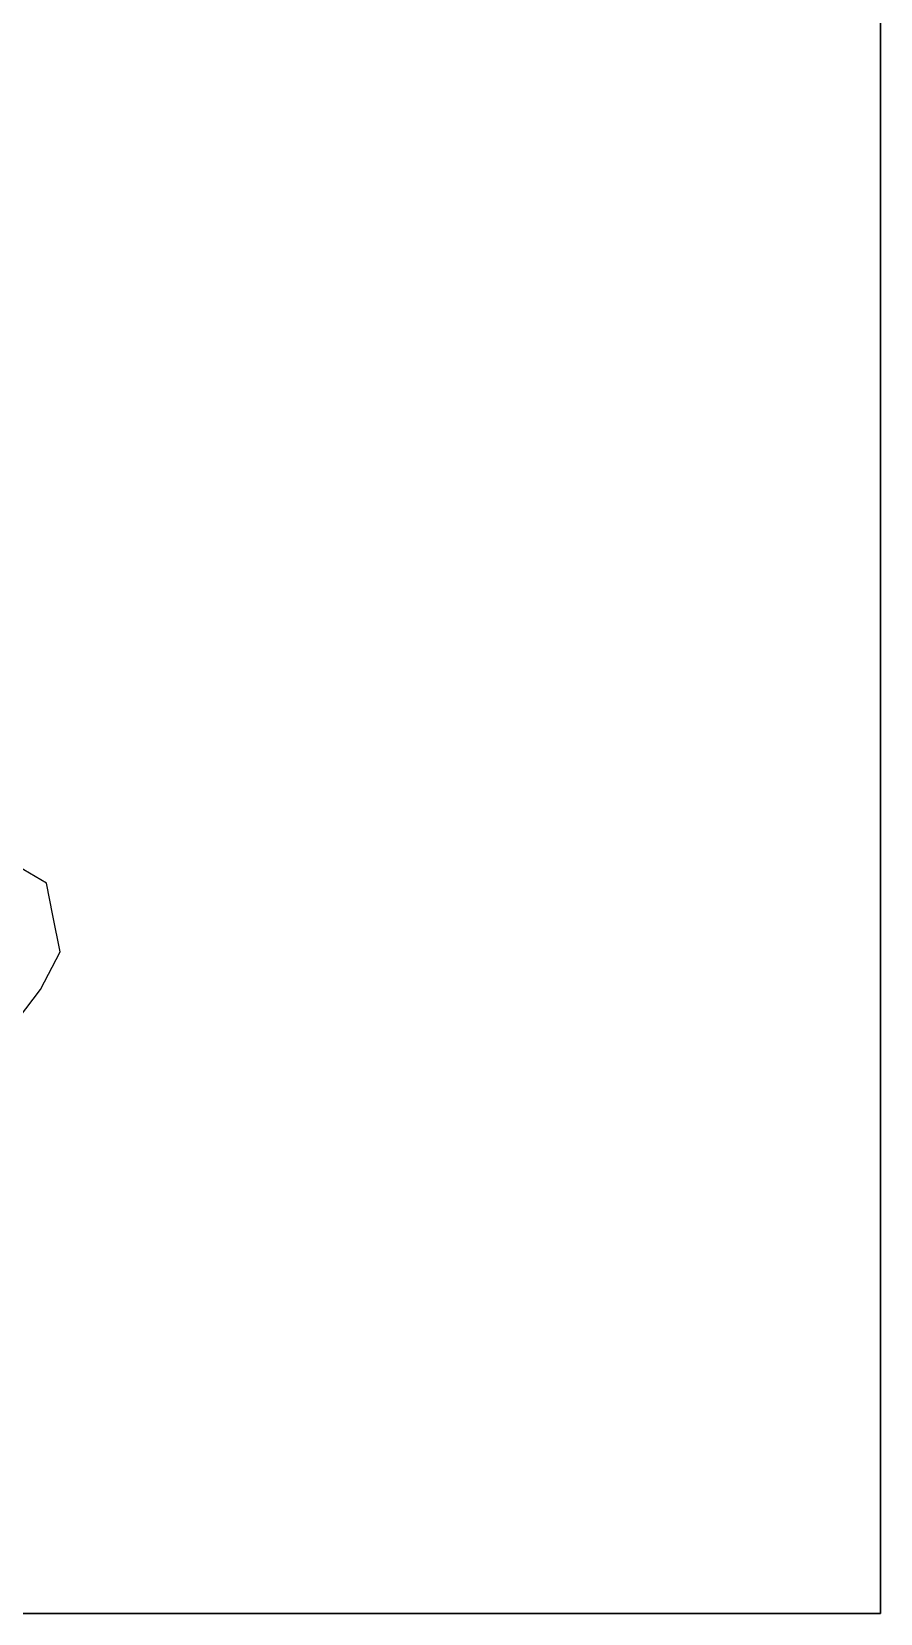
# Model space of a CAD drawing. Header units: millimetres. Extents: x -155 to 94595, y -3153 to 63413.
# Drawn here: x 93296 to 93595, y 41052 to 41608 of the extents above; entities that cross this region are included whole.
import ezdxf

# ---------------------------------------------------------------- set-up
doc = ezdxf.new("R2010")
doc.units = ezdxf.units.MM
doc.layers.add('int', color=185, linetype='Continuous')

msp = doc.modelspace()

# ---------------------------------------------------------------- linework, layer by layer
at = {"layer": 'int'}
for p, q in [((93594.86, 41051.989), (93594.86, 42521.989)), ((93594.86, 42521.989), (93594.86, 41051.989)), ((93301.586, 41308.927), (93289.675, 41315.911)), ((93303.883, 41297.442), (93301.586, 41308.927)), ((93306.435, 41284.679), (93303.883, 41297.442)), ((93299.51, 41271.485), (93306.435, 41284.679)), ((93291.807, 41261.214), (93299.51, 41271.485)), ((92274.86, 41051.989), (93594.86, 41051.989)), ((93594.86, 41051.989), (92274.86, 41051.989))]:
    msp.add_line(p, q, dxfattribs=at)

doc.saveas('drawing.dxf')
